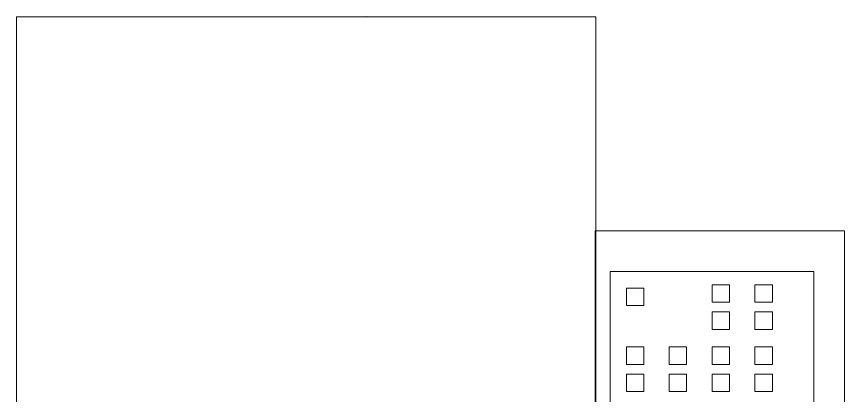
# Model space of a CAD drawing. Extents: x -42728 to 99010, y -18674 to 47645.
# Drawn here: x -13761 to -13046, y 25838 to 26165 of the extents above; entities that cross this region are included whole.
import ezdxf

# ---------------------------------------------------------------- set-up
doc = ezdxf.new("R2010")
doc.units = 0
doc.header["$LTSCALE"] = 100
doc.header["$MEASUREMENT"] = 0
doc.layers.add('1-门窗', color=3, linetype='CONTINUOUS')

msp = doc.modelspace()

# ---------------------------------------------------------------- linework, layer by layer
at = {"layer": '1-门窗', "lineweight": 13, "extrusion": (0, 0, -1)}
for p, q in [((-13760.77318, 26164.96224), (-13760.77318, 24964.96224)), ((-13260.77318, 26164.96224), (-13760.77318, 26164.96224)), ((-13592.84021, 26164.96224), (-13592.74383, 26165.15513)), ((-13458.69313, 26164.96224), (-13458.59674, 26165.15513)), ((-13324.54604, 26164.96224), (-13324.44966, 26165.15513)), ((-13260.77318, 24964.96224), (-13260.77318, 26164.96224)), ((-13046.38884, 25980.37807), (-13261.583, 25980.37807)), ((-13261.583, 25980.37807), (-13261.583, 25246.49592)), ((-13046.38884, 25246.49592), (-13046.38884, 25980.37807)), ((-13072.7391, 25945.22203), (-13248.40787, 25945.22203)), ((-13248.40787, 25945.22203), (-13248.40787, 25279.45487)), ((-13072.7391, 25279.45487), (-13072.7391, 25945.22203)), ((-13145.56482, 25933.62922), (-13160.56482, 25933.62922)), ((-13160.56482, 25933.62922), (-13160.56482, 25918.62922)), ((-13145.56482, 25918.62922), (-13145.56482, 25933.62922)), ((-13108.57108, 25933.62922), (-13123.57108, 25933.62922)), ((-13123.57108, 25933.62922), (-13123.57108, 25918.62922)), ((-13108.57108, 25918.62922), (-13108.57108, 25933.62922)), ((-13219.55262, 25930.70691), (-13234.55262, 25930.70691)), ((-13234.55262, 25930.70691), (-13234.55262, 25915.70691)), ((-13219.55262, 25915.70691), (-13219.55262, 25930.70691)), ((-13160.56482, 25918.62922), (-13145.56482, 25918.62922)), ((-13123.57108, 25918.62922), (-13108.57108, 25918.62922)), ((-13234.55262, 25915.70691), (-13219.55262, 25915.70691)), ((-13145.56482, 25910.24997), (-13160.56482, 25910.24997)), ((-13160.56482, 25910.24997), (-13160.56482, 25895.24997)), ((-13145.56482, 25895.24997), (-13145.56482, 25910.24997)), ((-13108.57108, 25910.24997), (-13123.57108, 25910.24997)), ((-13123.57108, 25910.24997), (-13123.57108, 25895.24997)), ((-13108.57108, 25895.24997), (-13108.57108, 25910.24997)), ((-13160.56482, 25895.24997), (-13145.56482, 25895.24997)), ((-13123.57108, 25895.24997), (-13108.57108, 25895.24997)), ((-13219.55262, 25880.0515), (-13234.55262, 25880.0515)), ((-13234.55262, 25880.0515), (-13234.55262, 25865.0515)), ((-13219.55262, 25865.0515), (-13219.55262, 25880.0515)), ((-13197.55888, 25880.0515), (-13197.55888, 25865.0515)), ((-13182.55888, 25880.0515), (-13197.55888, 25880.0515)), ((-13182.55888, 25865.0515), (-13182.55888, 25880.0515)), ((-13145.56482, 25880.0515), (-13160.56482, 25880.0515)), ((-13160.56482, 25880.0515), (-13160.56482, 25865.0515)), ((-13145.56482, 25865.0515), (-13145.56482, 25880.0515)), ((-13108.57108, 25880.0515), (-13123.57108, 25880.0515)), ((-13123.57108, 25880.0515), (-13123.57108, 25865.0515)), ((-13108.57108, 25865.0515), (-13108.57108, 25880.0515)), ((-13234.55262, 25865.0515), (-13219.55262, 25865.0515)), ((-13197.55888, 25865.0515), (-13182.55888, 25865.0515)), ((-13160.56482, 25865.0515), (-13145.56482, 25865.0515)), ((-13123.57108, 25865.0515), (-13108.57108, 25865.0515)), ((-13219.55262, 25856.67225), (-13234.55262, 25856.67225)), ((-13234.55262, 25856.67225), (-13234.55262, 25841.67225)), ((-13219.55262, 25841.67225), (-13219.55262, 25856.67225)), ((-13197.55888, 25856.67225), (-13197.55888, 25841.67225)), ((-13182.55888, 25856.67225), (-13197.55888, 25856.67225)), ((-13182.55888, 25841.67225), (-13182.55888, 25856.67225)), ((-13145.56482, 25856.67225), (-13160.56482, 25856.67225)), ((-13160.56482, 25856.67225), (-13160.56482, 25841.67225)), ((-13145.56482, 25841.67225), (-13145.56482, 25856.67225)), ((-13108.57108, 25856.67225), (-13123.57108, 25856.67225)), ((-13123.57108, 25856.67225), (-13123.57108, 25841.67225)), ((-13108.57108, 25841.67225), (-13108.57108, 25856.67225)), ((-13234.55262, 25841.67225), (-13219.55262, 25841.67225)), ((-13197.55888, 25841.67225), (-13182.55888, 25841.67225)), ((-13160.56482, 25841.67225), (-13145.56482, 25841.67225)), ((-13123.57108, 25841.67225), (-13108.57108, 25841.67225))]:
    msp.add_line(p, q, dxfattribs=at)

doc.saveas('drawing.dxf')
